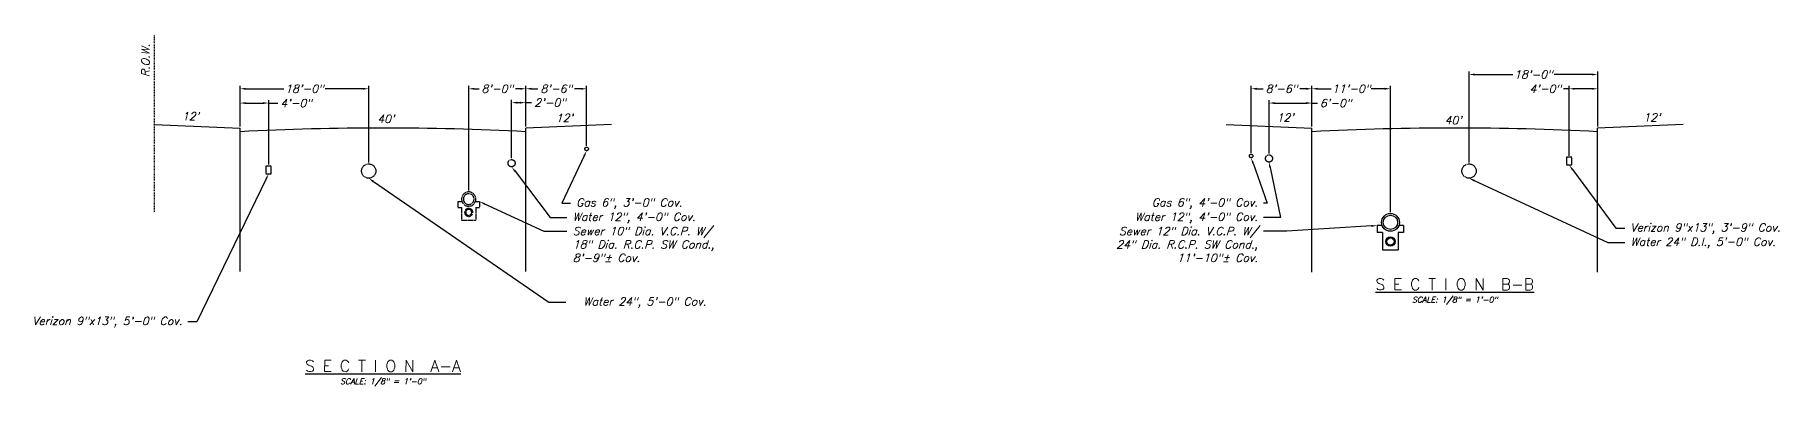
# Model space of a CAD drawing. Header units: feet. Extents: x 2726195 to 2731460, y 295075 to 297838.
# Drawn here: x 2727484.7 to 2727728.8, y 296742.5 to 296791.6 of the extents above; entities that cross this region are included whole.
import ezdxf
from ezdxf import colors
from ezdxf.entities.mleader import LeaderData, LeaderLine
from ezdxf.enums import TextEntityAlignment as Align
from ezdxf.math import Vec2, Vec3

# ---------------------------------------------------------------- set-up
doc = ezdxf.new("R2010")
doc.units = ezdxf.units.FT
doc.header["$MEASUREMENT"] = 0
for name, pattern in [('HIDDEN2', [0.1875, 0.125, -0.0625]), ('PWD-NGAS', [2.35, 2, -0.05, 0.1, -0.05, 0.1, -0.05]), ('PWD-SSWR', [3.3, 1.5, -0.15, 1.5, -0.15]), ('PWD-TELE', [1.5, 1, -0.05, 0.1, -0.05, 0.1, -0.05, 0.1, -0.05]), ('PWD-WATR', [2.2, 2, -0.05, 0.1, -0.05])]:
    doc.linetypes.add(name, pattern=pattern)
doc.layers.get('Defpoints').update_dxf_attribs({"color": 8})
for name, color, linetype in [('C-ANNO-SECTION-TXT', 1, 'Continuous'), ('C-EX-MISC', 7, 'Continuous'), ('EX-CURBLINE', 4, 'Continuous'), ('EX-HOUSELINE', 1, 'Continuous'), ('EX-TEXT-GAS', 51, 'Continuous'), ('EX-TEXT-SEWER', 70, 'Continuous'), ('EX-TEXT-VERIZON', 30, 'Continuous'), ('EX-TEXT-WATER', 151, 'Continuous'), ('EX-UTIL-GAS', 51, 'PWD-NGAS'), ('EX-UTIL-SEWER', 70, 'PWD-SSWR'), ('EX-UTIL-VERIZON', 30, 'PWD-TELE'), ('EX-UTIL-WATER', 151, 'PWD-WATR'), ('PROF-TEXT', 7, 'Continuous')]:
    doc.layers.add(name, color=color, linetype=linetype)
doc.styles.add('60', font='simplex.shx', dxfattribs={"oblique": 15, "height": 0.6})
doc.styles.add('EX-100', font='simplex.shx', dxfattribs={"oblique": 15, "height": 0.1})
doc.styles.add('q140', font='simplex.shx', dxfattribs={"oblique": 15, "height": 0.56})
doc.styles.add('q70', font='simplex.shx', dxfattribs={"oblique": 15, "height": 1.12})
doc.dimstyles.new('8 scale', dxfattribs={"dimscale": 4, "dimtxt": 1.12, "dimasz": 0.2, "dimexe": 0.1, "dimexo": 0.05, "dimgap": 0.05, "dimtad": 1, "dimtih": 1, "dimtoh": 1, "dimdec": 0, "dimlfac": 12, "dimzin": 3, "dimdsep": 46, "dimlunit": 3, "dimtxsty": 'q70', "dimcen": 0.05, "dimadec": 0, "dimazin": 0, "dimtfac": 1, "dimtdec": 0, "dimtofl": 0, "dimtmove": 0, "dimatfit": 3, "dimfxl": 1, "dimtolj": 1, "dimtzin": 0, "dimarcsym": 0})

# ---------------------------------------------------------------- blocks, each defined once
blk = doc.blocks.new('*D423')
at = {"layer": 'C-EX-MISC', "color": 0, "lineweight": -2, "transparency": 16777216}
for p, q in [((2727553.45, 296778.78), (2727553.45, 296784.48)), ((2727561.95, 296776.11), (2727561.95, 296784.48)), ((2727554.25, 296784.08), (2727555.14, 296784.08)), ((2727561.15, 296784.08), (2727560.25, 296784.08))]:
    blk.add_line(p, q, dxfattribs=at)
at = {"layer": 'C-EX-MISC', "color": 0, "transparency": 16777216}
for points in [[(2727554.25, 296784.21), (2727554.25, 296783.94), (2727553.45, 296784.08)], [(2727561.15, 296784.21), (2727561.15, 296783.94), (2727561.95, 296784.08)]]:
    blk.add_solid(points, dxfattribs=at)
at = {"layer": 'Defpoints', "color": 0, "transparency": 16777216}
for p in [(2727553.45, 296784.08), (2727553.45, 296778.58), (2727561.95, 296775.91)]:
    blk.add_point(p, dxfattribs=at)
at = {"layer": 'C-EX-MISC', "color": 0, "transparency": 16777216, "insert": (2727557.7, 296784.08), "char_height": 1.12, "attachment_point": 5, "style": 'q70'}
blk.add_mtext('\\A1;8\'-6"', dxfattribs=at)
blk = doc.blocks.new('*D424')
at = {"layer": 'C-EX-MISC', "color": 0, "lineweight": -2, "transparency": 16777216}
for p, q in [((2727513.45, 296778.78), (2727513.45, 296782.48)), ((2727514.25, 296782.08), (2727516.65, 296782.08)), ((2727517.45, 296773.47), (2727517.45, 296782.48)), ((2727517.45, 296782.08), (2727518.75, 296782.08))]:
    blk.add_line(p, q, dxfattribs=at)
at = {"layer": 'C-EX-MISC', "color": 0, "transparency": 16777216}
for points in [[(2727514.25, 296782.21), (2727514.25, 296781.94), (2727513.45, 296782.08)], [(2727516.65, 296782.21), (2727516.65, 296781.94), (2727517.45, 296782.08)]]:
    blk.add_solid(points, dxfattribs=at)
at = {"layer": 'Defpoints', "color": 0, "transparency": 16777216}
for p in [(2727513.45, 296782.08), (2727513.45, 296778.58), (2727517.45, 296773.27)]:
    blk.add_point(p, dxfattribs=at)
at = {"layer": 'C-EX-MISC', "color": 0, "transparency": 16777216, "insert": (2727521.28, 296782.08), "char_height": 1.12, "attachment_point": 5, "style": 'q70'}
blk.add_mtext('\\A1;4\'-0"', dxfattribs=at)
blk = doc.blocks.new('*D425')
at = {"layer": 'C-EX-MISC', "color": 0, "lineweight": -2, "transparency": 16777216}
for p, q in [((2727699.45, 296774.71), (2727699.45, 296784.48)), ((2727703.45, 296778.78), (2727703.45, 296784.48)), ((2727699.45, 296784.08), (2727698.65, 296784.08)), ((2727702.65, 296784.08), (2727700.25, 296784.08))]:
    blk.add_line(p, q, dxfattribs=at)
at = {"layer": 'C-EX-MISC', "color": 0, "transparency": 16777216}
for points in [[(2727700.25, 296784.21), (2727700.25, 296783.94), (2727699.45, 296784.08)], [(2727702.65, 296784.21), (2727702.65, 296783.94), (2727703.45, 296784.08)]]:
    blk.add_solid(points, dxfattribs=at)
at = {"layer": 'Defpoints', "color": 0, "transparency": 16777216}
for p in [(2727703.45, 296784.08), (2727703.45, 296778.58), (2727699.45, 296774.51)]:
    blk.add_point(p, dxfattribs=at)
at = {"layer": 'C-EX-MISC', "color": 0, "transparency": 16777216, "insert": (2727696.11, 296784.08), "char_height": 1.12, "attachment_point": 5, "style": 'q70'}
blk.add_mtext('\\A1;4\'-0"', dxfattribs=at)
blk = doc.blocks.new('*D377')
at = {"layer": 'C-EX-MISC', "color": 0, "lineweight": -2, "transparency": 16777216}
for p, q in [((2727685.45, 296773.77), (2727685.45, 296786.47)), ((2727686.25, 296786.07), (2727691.56, 296786.07)), ((2727702.65, 296786.07), (2727697.34, 296786.07)), ((2727703.45, 296778.78), (2727703.45, 296786.47))]:
    blk.add_line(p, q, dxfattribs=at)
at = {"layer": 'C-EX-MISC', "color": 0, "transparency": 16777216}
for points in [[(2727686.25, 296786.21), (2727686.25, 296785.94), (2727685.45, 296786.07)], [(2727702.65, 296786.21), (2727702.65, 296785.94), (2727703.45, 296786.07)]]:
    blk.add_solid(points, dxfattribs=at)
at = {"layer": 'Defpoints', "color": 0, "transparency": 16777216}
for p in [(2727703.45, 296786.07), (2727703.45, 296778.58), (2727685.45, 296773.57)]:
    blk.add_point(p, dxfattribs=at)
at = {"layer": 'C-EX-MISC', "color": 0, "transparency": 16777216, "insert": (2727694.45, 296786.07), "char_height": 1.12, "attachment_point": 5, "style": 'q70'}
blk.add_mtext('\\A1;18\'-0"', dxfattribs=at)
blk = doc.blocks.new('*D386')
at = {"layer": 'C-EX-MISC', "color": 0, "lineweight": -2, "transparency": 16777216}
for p, q in [((2727513.45, 296778.78), (2727513.45, 296784.48)), ((2727531.45, 296773.77), (2727531.45, 296784.48)), ((2727514.25, 296784.08), (2727519.56, 296784.08)), ((2727530.65, 296784.08), (2727525.34, 296784.08))]:
    blk.add_line(p, q, dxfattribs=at)
at = {"layer": 'C-EX-MISC', "color": 0, "transparency": 16777216}
for points in [[(2727514.25, 296784.21), (2727514.25, 296783.94), (2727513.45, 296784.08)], [(2727530.65, 296784.21), (2727530.65, 296783.94), (2727531.45, 296784.08)]]:
    blk.add_solid(points, dxfattribs=at)
at = {"layer": 'Defpoints', "color": 0, "transparency": 16777216}
for p in [(2727513.45, 296784.08), (2727513.45, 296778.58), (2727531.45, 296773.57)]:
    blk.add_point(p, dxfattribs=at)
at = {"layer": 'C-EX-MISC', "color": 0, "transparency": 16777216, "insert": (2727522.45, 296784.08), "char_height": 1.12, "attachment_point": 5, "style": 'q70'}
blk.add_mtext('\\A1;18\'-0"', dxfattribs=at)
blk = doc.blocks.new('A$C7A5C689E')
at = {"layer": 'EX-UTIL-SEWER', "ltscale": 0.5}
for points in [[(-0.95, -0.34), (-1.5, -0.34)], [(-1.5, -0.34), (-1.5, -1.17)], [(-1, -1.17), (-1.5, -1.17)], [(-1, -1.17), (-1, -2.93)], [(1.5, -0.34), (0.95, -0.34)], [(1, -1.17), (1, -2.93)], [(1.5, -1.17), (1, -1.17)], [(1.5, -0.34), (1.5, -1.17)], [(1, -2.93), (-1, -2.93)]]:
    blk.add_lwpolyline(points, dxfattribs=at)
for centre, radius in [((0, 0), 1), ((0, 0), 0.75), ((0, -1.86), 0.567), ((0, -1.86), 0.417)]:
    blk.add_circle(centre, radius, dxfattribs=at)
blk = doc.blocks.new('*D387')
at = {"layer": 'C-EX-MISC', "color": 0, "lineweight": -2, "transparency": 16777216}
for p, q in [((2727551.45, 296774.37), (2727551.45, 296782.54)), ((2727552.25, 296782.14), (2727552.65, 296782.14)), ((2727553.45, 296778.78), (2727553.45, 296782.54)), ((2727553.45, 296782.14), (2727554.25, 296782.14))]:
    blk.add_line(p, q, dxfattribs=at)
at = {"layer": 'C-EX-MISC', "color": 0, "transparency": 16777216}
for points in [[(2727552.25, 296782.27), (2727552.25, 296782), (2727551.45, 296782.14)], [(2727552.65, 296782.27), (2727552.65, 296782), (2727553.45, 296782.14)]]:
    blk.add_solid(points, dxfattribs=at)
at = {"layer": 'Defpoints', "color": 0, "transparency": 16777216}
for p in [(2727553.45, 296782.14), (2727553.45, 296778.58), (2727551.45, 296774.17)]:
    blk.add_point(p, dxfattribs=at)
at = {"layer": 'C-EX-MISC', "color": 0, "transparency": 16777216, "insert": (2727556.83, 296782.14), "char_height": 1.12, "attachment_point": 5, "style": 'q70'}
blk.add_mtext('\\A1;2\'-0"', dxfattribs=at)
blk = doc.blocks.new('*D388')
at = {"layer": 'C-EX-MISC', "color": 0, "lineweight": -2, "transparency": 16777216}
for p, q in [((2727545.45, 296769.85), (2727545.45, 296784.48)), ((2727553.45, 296780.78), (2727553.45, 296784.48)), ((2727546.25, 296784.08), (2727546.89, 296784.08)), ((2727552.65, 296784.08), (2727552, 296784.08))]:
    blk.add_line(p, q, dxfattribs=at)
at = {"layer": 'C-EX-MISC', "color": 0, "transparency": 16777216}
for points in [[(2727546.25, 296784.21), (2727546.25, 296783.94), (2727545.45, 296784.08)], [(2727552.65, 296784.21), (2727552.65, 296783.94), (2727553.45, 296784.08)]]:
    blk.add_solid(points, dxfattribs=at)
at = {"layer": 'Defpoints', "color": 0, "transparency": 16777216}
for p in [(2727553.45, 296784.08), (2727553.45, 296780.58), (2727545.45, 296769.65)]:
    blk.add_point(p, dxfattribs=at)
at = {"layer": 'C-EX-MISC', "color": 0, "transparency": 16777216, "insert": (2727549.45, 296784.08), "char_height": 1.12, "attachment_point": 5, "style": 'q70'}
blk.add_mtext('\\A1;8\'-0"', dxfattribs=at)
blk = doc.blocks.new('A$C3FA11E3D')
at = {"layer": 'EX-UTIL-SEWER', "linetype": 'Continuous', "ltscale": 0.5}
for points in [[(-1.17, -0.45), (-1.84, -0.45)], [(-1.84, -0.45), (-1.84, -1.4)], [(-1.09, -1.4), (-1.84, -1.4)], [(-1.09, -1.4), (-1.09, -3.83)], [(1.09, -1.4), (1.09, -3.83)], [(1.84, -1.4), (1.09, -1.4)], [(1.84, -0.45), (1.17, -0.45)], [(1.84, -0.45), (1.84, -1.4)], [(-1.09, -3.83), (1.09, -3.83)]]:
    blk.add_lwpolyline(points, dxfattribs=at)
for centre, radius in [((0, 0), 1.25), ((0, 0), 1), ((0, -2.68), 0.65), ((0, -2.68), 0.5)]:
    blk.add_circle(centre, radius, dxfattribs=at)
blk = doc.blocks.new('*D389')
at = {"layer": 'C-EX-MISC', "color": 0, "lineweight": -2, "transparency": 16777216}
for p, q in [((2727657.45, 296775.03), (2727657.45, 296782.48)), ((2727658.25, 296782.08), (2727662.65, 296782.08)), ((2727663.45, 296778.78), (2727663.45, 296782.48)), ((2727663.45, 296782.08), (2727664.25, 296782.08))]:
    blk.add_line(p, q, dxfattribs=at)
at = {"layer": 'C-EX-MISC', "color": 0, "transparency": 16777216}
for points in [[(2727658.25, 296782.21), (2727658.25, 296781.94), (2727657.45, 296782.08)], [(2727662.65, 296782.21), (2727662.65, 296781.94), (2727663.45, 296782.08)]]:
    blk.add_solid(points, dxfattribs=at)
at = {"layer": 'Defpoints', "color": 0, "transparency": 16777216}
for p in [(2727663.45, 296782.08), (2727663.45, 296778.58), (2727657.45, 296774.83)]:
    blk.add_point(p, dxfattribs=at)
at = {"layer": 'C-EX-MISC', "color": 0, "transparency": 16777216, "insert": (2727666.78, 296782.08), "char_height": 1.12, "attachment_point": 5, "style": 'q70'}
blk.add_mtext('\\A1;6\'-0"', dxfattribs=at)
blk = doc.blocks.new('*D390')
at = {"layer": 'C-EX-MISC', "color": 0, "lineweight": -2, "transparency": 16777216}
for p, q in [((2727654.95, 296775.13), (2727654.95, 296784.48)), ((2727663.45, 296778.78), (2727663.45, 296784.48)), ((2727655.75, 296784.08), (2727656.64, 296784.08)), ((2727662.65, 296784.08), (2727661.75, 296784.08))]:
    blk.add_line(p, q, dxfattribs=at)
at = {"layer": 'C-EX-MISC', "color": 0, "transparency": 16777216}
for points in [[(2727655.75, 296784.21), (2727655.75, 296783.94), (2727654.95, 296784.08)], [(2727662.65, 296784.21), (2727662.65, 296783.94), (2727663.45, 296784.08)]]:
    blk.add_solid(points, dxfattribs=at)
at = {"layer": 'Defpoints', "color": 0, "transparency": 16777216}
for p in [(2727663.45, 296784.08), (2727663.45, 296778.58), (2727654.95, 296774.93)]:
    blk.add_point(p, dxfattribs=at)
at = {"layer": 'C-EX-MISC', "color": 0, "transparency": 16777216, "insert": (2727659.2, 296784.08), "char_height": 1.12, "attachment_point": 5, "style": 'q70'}
blk.add_mtext('\\A1;8\'-6"', dxfattribs=at)
blk = doc.blocks.new('*D391')
at = {"layer": 'C-EX-MISC', "color": 0, "lineweight": -2, "transparency": 16777216}
for p, q in [((2727663.45, 296778.78), (2727663.45, 296784.48)), ((2727674.45, 296766.84), (2727674.45, 296784.48)), ((2727664.25, 296784.08), (2727666.16, 296784.08)), ((2727673.65, 296784.08), (2727671.73, 296784.08))]:
    blk.add_line(p, q, dxfattribs=at)
at = {"layer": 'C-EX-MISC', "color": 0, "transparency": 16777216}
for points in [[(2727664.25, 296784.21), (2727664.25, 296783.94), (2727663.45, 296784.08)], [(2727673.65, 296784.21), (2727673.65, 296783.94), (2727674.45, 296784.08)]]:
    blk.add_solid(points, dxfattribs=at)
at = {"layer": 'Defpoints', "color": 0, "transparency": 16777216}
for p in [(2727663.45, 296784.08), (2727663.45, 296778.58), (2727674.45, 296766.64)]:
    blk.add_point(p, dxfattribs=at)
at = {"layer": 'C-EX-MISC', "color": 0, "transparency": 16777216, "insert": (2727668.95, 296784.08), "char_height": 1.12, "attachment_point": 5, "style": 'q70'}
blk.add_mtext('\\A1;11\'-0"', dxfattribs=at)

msp = doc.modelspace()

# ---------------------------------------------------------------- linework, layer by layer
at = {"layer": 'EX-CURBLINE'}
for points in [[(2727501.457, 296779.076), (2727513.447, 296778.575)], [(2727513.447, 296758.502), (2727513.447, 296778.575)], [(2727565.436, 296779.076), (2727553.447, 296778.575)], [(2727553.447, 296758.502), (2727553.447, 296778.575)], [(2727651.457, 296779.076), (2727663.447, 296778.575)], [(2727663.447, 296758.409), (2727663.447, 296778.575)], [(2727715.436, 296779.076), (2727703.447, 296778.575)], [(2727703.447, 296758.409), (2727703.447, 296778.575)]]:
    msp.add_lwpolyline(points, dxfattribs=at)
for centre in [(2727533.447, 296378.325), (2727683.447, 296378.325)]:
    msp.add_arc(centre, 400.25, 87.13581, 92.86419, dxfattribs=at)
at = {"layer": 'EX-HOUSELINE', "color": 7, "linetype": 'HIDDEN2'}
msp.add_lwpolyline([(2727501.457, 296766.858), (2727501.457, 296791.609)], dxfattribs=at)
at = {"layer": 'EX-UTIL-GAS'}
for centre in [(2727561.947, 296775.659), (2727654.947, 296774.68)]:
    msp.add_circle(centre, 0.25, dxfattribs=at)
at = {"layer": 'EX-UTIL-VERIZON'}
for points in [[(2727517.822, 296772.192), (2727517.822, 296773.275), (2727517.072, 296773.275), (2727517.072, 296772.192)], [(2727699.822, 296773.422), (2727699.822, 296774.505), (2727699.072, 296774.505), (2727699.072, 296773.422)]]:
    msp.add_lwpolyline(points, close=True, dxfattribs=at)
at = {"layer": 'EX-UTIL-WATER'}
for centre, radius in [((2727657.447, 296774.326), 0.5), ((2727531.447, 296772.57), 1), ((2727551.447, 296773.67), 0.5), ((2727685.447, 296772.57), 1)]:
    msp.add_circle(centre, radius, dxfattribs=at)

# ---------------------------------------------------------------- block references
at = {"layer": 'EX-UTIL-SEWER', "ltscale": 0.5, "xscale": -1}
msp.add_blockref('A$C7A5C689E', (2727545.447, 296768.645), dxfattribs=at)
at = {"layer": 'EX-UTIL-SEWER', "ltscale": 0.5}
msp.add_blockref('A$C3FA11E3D', (2727674.447, 296765.391), dxfattribs=at)

# ---------------------------------------------------------------- texts
at = {"layer": 'C-ANNO-SECTION-TXT', "style": 'q140'}
for s, p in [('%%US E C T I O N  B-B', (2727683.447, 296756.732)), ('%%US E C T I O N  A-A', (2727533.447, 296745.311))]:
    msp.add_text(s, height=1.6, rotation=359.98451, dxfattribs=at).set_placement(p, align=Align.MIDDLE_CENTER)
at = {"layer": 'C-ANNO-SECTION-TXT', "style": 'q140', "oblique": 15}
for p in [(2727683.447, 296754.583), (2727533.447, 296743.162)]:
    msp.add_text('SCALE: 1/8" = 1\'-0"', height=0.8, rotation=359.98451, dxfattribs=at).set_placement(p, align=Align.MIDDLE_CENTER)
at = {"layer": 'PROF-TEXT', "insert": (2727500.209, 296788.044), "char_height": 1.12, "width": 1.55439, "attachment_point": 5, "rotation": 90, "style": '60'}
msp.add_mtext('R.O.W.', dxfattribs=at)
at = {"layer": 'PROF-TEXT', "char_height": 1.12, "width": 1.55439, "attachment_point": 5, "style": '60'}
for s, insert in [("12'", (2727506.516, 296780.224)), ("40'", (2727533.851, 296779.869)), ("12'", (2727558.837, 296780.005)), ("12'", (2727659.716, 296780.043)), ("40'", (2727683.228, 296779.673)), ("12'", (2727711.038, 296780.071))]:
    msp.add_mtext(s, dxfattribs=dict(at, insert=insert))

# ---------------------------------------------------------------- dimensions: what is measured, and where the dimension line sits
at = {"layer": 'C-EX-MISC'}
for base, p1, p2, picture, middle in [((2727513.447, 296784.075), (2727531.447, 296773.57), (2727513.447, 296778.575), '*D386', (2727522.447, 296784.075)), ((2727553.447, 296784.075), (2727545.447, 296769.645), (2727553.447, 296780.575), '*D388', (2727549.447, 296784.075)), ((2727553.447, 296784.075), (2727561.947, 296775.909), (2727553.447, 296778.575), '*D423', (2727557.697, 296784.075)), ((2727663.447, 296784.075), (2727654.947, 296774.93), (2727663.447, 296778.575), '*D390', (2727659.197, 296784.075)), ((2727663.447, 296784.075), (2727674.447, 296766.641), (2727663.447, 296778.575), '*D391', (2727668.947, 296784.075))]:
    dim = msp.add_linear_dim(base=base, p1=p1, p2=p2, angle=180, dimstyle='8 scale', override={"dimtad": 0}, dxfattribs=at)
    dim.commit()
    dim.dimension.update_dxf_attribs({"geometry": picture, "text_midpoint": middle})
for base, p1, picture, middle in [((2727703.447, 296786.072), (2727685.447, 296773.57), '*D377', (2727694.447, 296786.072)), ((2727703.447, 296784.075), (2727699.447, 296774.505), '*D425', (2727696.112, 296784.075))]:
    dim = msp.add_linear_dim(base=base, p1=p1, p2=(2727703.447, 296778.575), dimstyle='8 scale', override={"dimtad": 0}, dxfattribs=at)
    dim.commit()
    dim.dimension.update_dxf_attribs({"geometry": picture, "text_midpoint": middle, "dimtype": 160})
for base, p1, p2, picture, middle in [((2727513.447, 296782.075), (2727517.447, 296773.275), (2727513.447, 296778.575), '*D424', (2727521.282, 296782.075)), ((2727553.447, 296782.137), (2727551.447, 296774.17), (2727553.447, 296778.575), '*D387', (2727556.832, 296782.137)), ((2727663.447, 296782.075), (2727657.447, 296774.826), (2727663.447, 296778.575), '*D389', (2727666.783, 296782.075))]:
    dim = msp.add_linear_dim(base=base, p1=p1, p2=p2, angle=180, dimstyle='8 scale', override={"dimtad": 0}, dxfattribs=at)
    dim.commit()
    dim.dimension.update_dxf_attribs({"geometry": picture, "text_midpoint": middle, "dimtype": 160})

# ---------------------------------------------------------------- leaders
at = {"layer": 'EX-TEXT-GAS'}
ml = msp.add_multileader_mtext('Standard', dxfattribs=at)
ml.set_content('Gas 6", 3\'-0" Cov.', color=256, style='EX-100')
ml.set_leader_properties(color=256, linetype='ByLayer', lineweight=-1)
ml.build(insert=Vec2(0, 0))
ml.multileader.update_dxf_attribs({"dogleg_length": 0.005, "arrow_head_size": 0.8, "scale": 20})
ctx = ml.context
ctx.base_point, ctx.scale, ctx.char_height, ctx.arrow_head_size, ctx.landing_gap_size, ctx.plane_origin = Vec3(2727559.701, 296768.069), 20, 1.12, 0.8, 0.8, Vec3(2727538.199, 297157.709)
notes = []
notes.append((ctx, [(0, (1, 1, 0), (2727558.468, 296768.069), (1, 0), 1.233, [(0, [(2727561.947, 296775.409)], 0, [])])]))
ctx.mtext.insert, ctx.mtext.rotation, ctx.mtext.flow_direction = Vec3(2727560.501, 296768.735), -5.6627535, 5
ml = msp.add_multileader_mtext('Standard', dxfattribs=at)
ml.set_content('Gas 6", 4\'-0" Cov.', color=256, style='EX-100')
ml.set_leader_properties(color=256, linetype='ByLayer', lineweight=-1)
ml.build(insert=Vec2(0, 0))
ml.multileader.update_dxf_attribs({"dogleg_length": 0.005, "arrow_head_size": 0.8, "scale": 20})
ctx = ml.context
ctx.base_point, ctx.scale, ctx.char_height, ctx.arrow_head_size, ctx.landing_gap_size, ctx.plane_origin = Vec3(2727638.812, 296768.069), 20, 1.12, 0.8, 0.8, Vec3(2727678.188, 297157.709)
ctx.text_align_type = 2
notes.append((ctx, [(0, (1, 1, 0), (2727657.208, 296768.069), (-1, 0), 0.523, [(0, [(2727654.947, 296774.43)], 0, [])])]))
ctx.mtext.insert, ctx.mtext.rotation, ctx.mtext.alignment, ctx.mtext.flow_direction = Vec3(2727655.885, 296768.735), 0.6204318, 3, 5
at = {"layer": 'EX-TEXT-SEWER'}
ml = msp.add_multileader_mtext('Standard', dxfattribs=at)
ml.set_content('{\\Fromans|c0;\\Q17;Sewer 10" Dia. V.C.P. W/\\P18" Dia. R.C.P. SW Cond.,\\P8\'-9"%%P Cov.}', color=256, style='EX-100')
ml.set_leader_properties(color=256, linetype='ByLayer', lineweight=-1)
ml.build(insert=Vec2(0, 0))
ml.multileader.update_dxf_attribs({"dogleg_length": 0.005, "arrow_head_size": 0.8, "scale": 20})
ctx = ml.context
ctx.base_point, ctx.scale, ctx.char_height, ctx.arrow_head_size, ctx.landing_gap_size, ctx.plane_origin = Vec3(2727559.201, 296764.175), 20, 1.12, 0.8, 0.8, Vec3(2727654.527, 297193.76)
notes.append((ctx, [(0, (1, 1, 0), (2727555.949, 296764.175), (1, 0), 3.252, [(0, [(2727546.947, 296768.308)], 0, [])])]))
ctx.mtext.insert, ctx.mtext.rotation, ctx.mtext.flow_direction = Vec3(2727560.001, 296764.735), -5.6627535, 5
ml = msp.add_multileader_mtext('Standard', dxfattribs=at)
ml.set_content('{\\Fromans|c0;\\Q17;Sewer 12" Dia. V.C.P. W/\\P24" Dia. R.C.P. SW Cond.,\\P11\'-10"%%P Cov.}', color=256, style='EX-100')
ml.set_leader_properties(color=256, linetype='ByLayer', lineweight=-1)
ml.build(insert=Vec2(0, 0))
ml.multileader.update_dxf_attribs({"dogleg_length": 0.005, "arrow_head_size": 0.8, "scale": 20})
ctx = ml.context
ctx.base_point, ctx.scale, ctx.char_height, ctx.arrow_head_size, ctx.landing_gap_size, ctx.plane_origin = Vec3(2727632.433, 296764.175), 20, 1.12, 0.8, 0.8, Vec3(2727561.36, 297193.76)
ctx.text_align_type = 2
notes.append((ctx, [(0, (1, 1, 0), (2727659.937, 296764.175), (-1, 0), 3.252, [(0, [(2727672.607, 296764.941)], 0, [])])]))
ctx.mtext.insert, ctx.mtext.rotation, ctx.mtext.alignment, ctx.mtext.flow_direction = Vec3(2727655.885, 296764.735), 0.6204318, 3, 5
at = {"layer": 'EX-TEXT-VERIZON'}
ml = msp.add_multileader_mtext('Standard', dxfattribs=at)
ml.set_content('Verizon 9"x13", 5\'-0" Cov.', color=256, style='EX-100')
ml.set_leader_properties(color=256, linetype='ByLayer', lineweight=-1)
ml.build(insert=Vec2(0, 0))
ml.multileader.update_dxf_attribs({"dogleg_length": 0.005, "arrow_head_size": 0.8, "scale": 20})
ctx = ml.context
ctx.base_point, ctx.scale, ctx.char_height, ctx.arrow_head_size, ctx.landing_gap_size, ctx.plane_origin = Vec3(2727481.805, 296751.492), 20, 1.12, 0.8, 0.8, Vec3(2727465.93, 297153.742)
ctx.text_align_type = 2
notes.append((ctx, [(1, (1, 1, 0), (2727507.393, 296751.492), (-1, 0), 1.233, [(0, [(2727517.447, 296772.192)], 0, [])])]))
ctx.mtext.insert, ctx.mtext.rotation, ctx.mtext.alignment, ctx.mtext.flow_direction = Vec3(2727505.359, 296752.159), -5.6627535, 3, 5
ml = msp.add_multileader_mtext('Standard', dxfattribs=at)
ml.set_content('Verizon 9"x13", 3\'-9" Cov.', color=256, style='EX-100')
ml.set_leader_properties(color=256, linetype='ByLayer', lineweight=-1)
ml.build(insert=Vec2(0, 0))
ml.multileader.update_dxf_attribs({"dogleg_length": 0.005, "arrow_head_size": 0.8, "scale": 20})
ctx = ml.context
ctx.base_point, ctx.scale, ctx.char_height, ctx.arrow_head_size, ctx.landing_gap_size, ctx.plane_origin = Vec3(2727707.243, 296764.575), 20, 1.12, 0.8, 0.8, Vec3(2727747.473, 297155.742)
notes.append((ctx, [(1, (1, 1, 0), (2727706.01, 296764.575), (1, 0), 1.233, [(0, [(2727699.447, 296773.422)], 0, [])])]))
ctx.mtext.insert, ctx.mtext.rotation, ctx.mtext.flow_direction = Vec3(2727708.043, 296765.241), 0.6204318, 5
at = {"layer": 'EX-TEXT-WATER'}
ml = msp.add_multileader_mtext('Standard', dxfattribs=at)
ml.set_content('Water 12", 4\'-0" Cov.', color=256, style='EX-100')
ml.set_leader_properties(color=256, linetype='ByLayer', lineweight=-1)
ml.build(insert=Vec2(0, 0))
ml.multileader.update_dxf_attribs({"dogleg_length": 0.005, "arrow_head_size": 0.8, "scale": 20})
ctx = ml.context
ctx.base_point, ctx.scale, ctx.char_height, ctx.arrow_head_size, ctx.landing_gap_size, ctx.plane_origin = Vec3(2727559.201, 296766.069), 20, 1.12, 0.8, 0.8, Vec3(2727536.478, 297156.836)
notes.append((ctx, [(0, (1, 1, 0), (2727556.839, 296766.069), (1, 0), 2.363, [(0, [(2727551.447, 296773.17)], 0, [])])]))
ctx.mtext.insert, ctx.mtext.rotation, ctx.mtext.flow_direction = Vec3(2727560.001, 296766.735), -5.6627535, 5
ml = msp.add_multileader_mtext('Standard', dxfattribs=at)
ml.set_content('Water 12", 4\'-0" Cov.', color=256, style='EX-100')
ml.set_leader_properties(color=256, linetype='ByLayer', lineweight=-1)
ml.build(insert=Vec2(0, 0))
ml.multileader.update_dxf_attribs({"dogleg_length": 0.005, "arrow_head_size": 0.8, "scale": 20})
ctx = ml.context
ctx.base_point, ctx.scale, ctx.char_height, ctx.arrow_head_size, ctx.landing_gap_size, ctx.plane_origin = Vec3(2727636.457, 296766.069), 20, 1.12, 0.8, 0.8, Vec3(2727679.408, 297156.836)
ctx.text_align_type = 2
notes.append((ctx, [(0, (1, 1, 0), (2727659.047, 296766.069), (-1, 0), 2.363, [(0, [(2727657.447, 296773.826)], 0, [])])]))
ctx.mtext.insert, ctx.mtext.rotation, ctx.mtext.alignment, ctx.mtext.flow_direction = Vec3(2727655.885, 296766.735), 0.6204318, 3, 5
ml = msp.add_multileader_mtext('Standard', dxfattribs=at)
ml.set_content('Water 24", 5\'-0" Cov.', color=256, style='EX-100')
ml.set_leader_properties(color=256, linetype='ByLayer', lineweight=-1)
ml.build(insert=Vec2(0, 0))
ml.multileader.update_dxf_attribs({"dogleg_length": 0.005, "arrow_head_size": 0.8, "scale": 20})
ctx = ml.context
ctx.base_point, ctx.scale, ctx.char_height, ctx.arrow_head_size, ctx.landing_gap_size, ctx.plane_origin = Vec3(2727559.04, 296754.218), 20, 1.12, 0.8, 0.8, Vec3(2727464.062, 297154.836)
ctx.text_align_type = 2
notes.append((ctx, [(0, (1, 1, 0), (2727556.678, 296754.218), (1, 0), 2.363, [(0, [(2727531.447, 296771.57)], 0, [])])]))
ctx.mtext.insert, ctx.mtext.rotation, ctx.mtext.alignment, ctx.mtext.flow_direction = Vec3(2727578.681, 296754.885), -5.6627535, 3, 5
ml = msp.add_multileader_mtext('Standard', dxfattribs=at)
ml.set_content('Water 24" D.I., 5\'-0" Cov.', color=256, style='EX-100')
ml.set_leader_properties(color=256, linetype='ByLayer', lineweight=-1)
ml.build(insert=Vec2(0, 0))
ml.multileader.update_dxf_attribs({"dogleg_length": 0.005, "arrow_head_size": 0.8, "scale": 20})
ctx = ml.context
ctx.base_point, ctx.scale, ctx.char_height, ctx.arrow_head_size, ctx.landing_gap_size, ctx.plane_origin = Vec3(2727707.243, 296762.573), 20, 1.12, 0.8, 0.8, Vec3(2727749.341, 297156.836)
notes.append((ctx, [(1, (1, 1, 0), (2727704.881, 296762.573), (1, 0), 2.363, [(0, [(2727685.447, 296771.57)], 0, [])])]))
ctx.mtext.insert, ctx.mtext.rotation, ctx.mtext.flow_direction = Vec3(2727708.043, 296763.24), 0.6204318, 5
for ctx, leaders in notes:
    for number, flags, end, landing, length, lines in leaders:
        leader = LeaderData()
        leader.index, (leader.has_last_leader_line, leader.has_dogleg_vector, leader.attachment_direction) = number, flags
        leader.last_leader_point, leader.dogleg_vector, leader.dogleg_length = Vec3(end), Vec3(landing), length
        for number, points, colour, breaks in lines:
            line = LeaderLine()
            line.index, line.vertices, line.color, line.breaks = number, Vec3.list(points), colors.encode_raw_color(colour), breaks
            leader.lines.append(line)
        ctx.leaders.append(leader)

doc.saveas('drawing.dxf')
